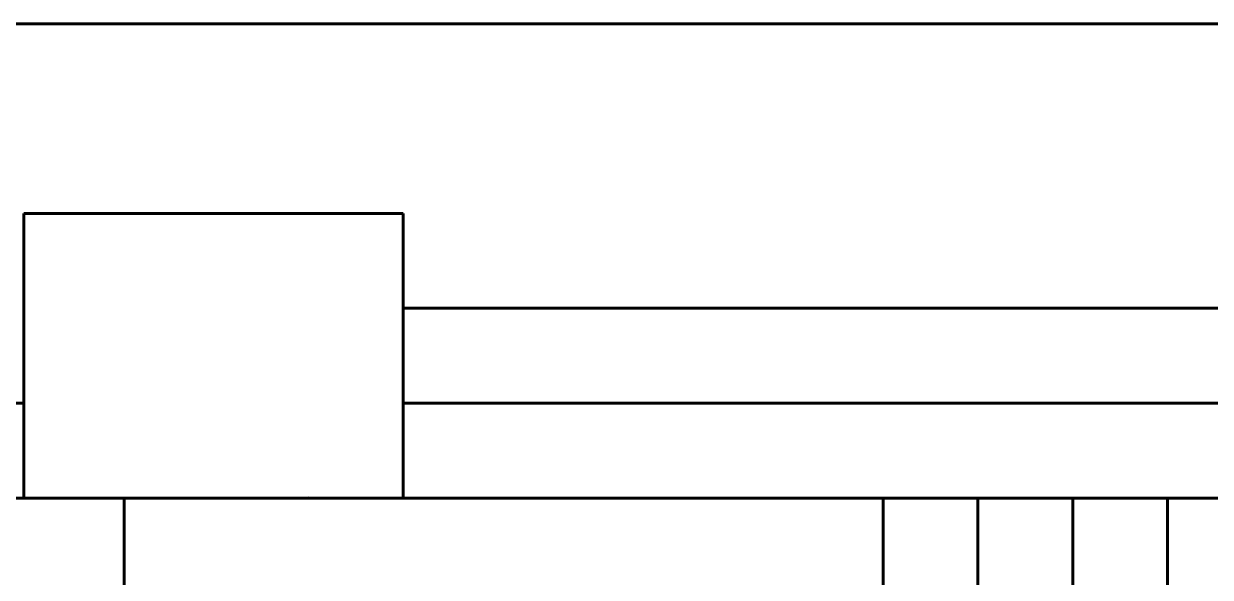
# Model space of a CAD drawing. Extents: x 0 to 297, y 0 to 292.
# Drawn here: x 141.35 to 147.6, y 113.19 to 116.11 of the extents above; entities that cross this region are included whole.
import ezdxf

# ---------------------------------------------------------------- set-up
doc = ezdxf.new("R2010")
doc.units = 0
doc.header["$MEASUREMENT"] = 0
doc.linetypes.add('K5LT_BASIC', pattern=[0])
doc.layers.add('Системный слой', color=7, linetype='Continuous')

# ---------------------------------------------------------------- blocks, each defined once
blk = doc.blocks.new('*U')
at = {"layer": 'Системный слой', "linetype": 'K5LT_BASIC', "lineweight": 60}
for p, q in [((143.35, 115.1064), (141.35, 115.1064)), ((141.35, 115.1064), (141.35, 113.6064)), ((143.35, 113.6064), (143.35, 115.1064)), ((141.35, 113.6064), (143.35, 113.6064)), ((145.8789, 109.606), (145.8789, 113.606)), ((145.8789, 113.606), (146.3789, 113.606)), ((146.3789, 109.606), (146.3789, 113.606)), ((146.3789, 113.606), (146.8789, 113.606)), ((146.3789, 113.606), (146.3789, 109.606)), ((146.8789, 109.606), (146.8789, 113.606)), ((146.8789, 113.606), (147.3789, 113.606)), ((146.8789, 113.606), (146.8789, 109.606)), ((147.3789, 109.606), (147.3789, 113.606)), ((147.3789, 113.606), (147.8789, 113.606)), ((147.3789, 113.606), (147.3789, 109.606))]:
    blk.add_line(p, q, dxfattribs=at)

msp = doc.modelspace()

# ---------------------------------------------------------------- linework, layer by layer
at = {"layer": 'Системный слой', "linetype": 'K5LT_BASIC', "lineweight": 60}
for p, q in [((191.35, 116.1064), (109.3503, 116.1064)), ((141.35, 115.1064), (141.35, 113.6064)), ((143.35, 115.1064), (141.35, 115.1064)), ((141.35, 113.6064), (141.35, 115.1064)), ((141.35, 115.1064), (141.35, 113.6064)), ((141.35, 115.1064), (143.35, 115.1064)), ((143.35, 115.1064), (143.35, 113.6064)), ((143.35, 115.1064), (143.35, 113.6064)), ((143.35, 115.1064), (143.35, 113.6064)), ((149.3497, 114.6066), (143.35, 114.6066)), ((141.35, 114.1064), (135.35, 114.1064)), ((149.35, 114.1064), (143.35, 114.1064)), ((148.879, 113.6064), (133.879, 113.6064)), ((141.35, 113.6064), (143.35, 113.6064)), ((141.35, 113.6064), (143.35, 113.6064)), ((143.35, 113.6064), (141.35, 113.6064)), ((141.35, 113.6064), (143.35, 113.6064)), ((142.6, 113.6064), (141.85, 113.6064)), ((142.6, 113.6064), (141.85, 113.6064)), ((141.8789, 99.606), (141.8789, 113.6064)), ((142.8503, 113.6068), (143.35, 113.6064)), ((145.8789, 109.606), (145.8789, 113.6064)), ((146.3789, 109.606), (146.3789, 113.606)), ((146.8789, 109.606), (146.8789, 113.606)), ((147.3789, 109.606), (147.3789, 113.606))]:
    msp.add_line(p, q, dxfattribs=at)

# ---------------------------------------------------------------- block references
at = {"layer": 'Системный слой'}
msp.add_blockref('*U', (0, 0), dxfattribs=at)
msp.add_blockref('*U', (0, 0), dxfattribs=at)
msp.add_blockref('*U', (0, 0), dxfattribs=at)
msp.add_blockref('*U', (0, 0), dxfattribs=at)
msp.add_blockref('*U', (0, 0), dxfattribs=at)
msp.add_blockref('*U', (0, 0), dxfattribs=at)
msp.add_blockref('*U', (0, 0), dxfattribs=at)
msp.add_blockref('*U', (0, 0), dxfattribs=at)
msp.add_blockref('*U', (0, 0), dxfattribs=at)
msp.add_blockref('*U', (0, 0), dxfattribs=at)
msp.add_blockref('*U', (0, 0), dxfattribs=at)
msp.add_blockref('*U', (0, 0), dxfattribs=at)
msp.add_blockref('*U', (0, 0), dxfattribs=at)
msp.add_blockref('*U', (0, 0), dxfattribs=at)
msp.add_blockref('*U', (0, 0), dxfattribs=at)
msp.add_blockref('*U', (0, 0), dxfattribs=at)
msp.add_blockref('*U', (0, 0), dxfattribs=at)
msp.add_blockref('*U', (0, 0), dxfattribs=at)
msp.add_blockref('*U', (0, 0), dxfattribs=at)
msp.add_blockref('*U', (0, 0), dxfattribs=at)
msp.add_blockref('*U', (0, 0), dxfattribs=at)
msp.add_blockref('*U', (0, 0), dxfattribs=at)
msp.add_blockref('*U', (0, 0), dxfattribs=at)
msp.add_blockref('*U', (0, 0), dxfattribs=at)
msp.add_blockref('*U', (0, 0), dxfattribs=at)
msp.add_blockref('*U', (0, 0), dxfattribs=at)
msp.add_blockref('*U', (0, 0), dxfattribs=at)
msp.add_blockref('*U', (0, 0), dxfattribs=at)
msp.add_blockref('*U', (0, 0), dxfattribs=at)
msp.add_blockref('*U', (0, 0), dxfattribs=at)
msp.add_blockref('*U', (0, 0), dxfattribs=at)
msp.add_blockref('*U', (0, 0), dxfattribs=at)
msp.add_blockref('*U', (0, 0), dxfattribs=at)
msp.add_blockref('*U', (0, 0), dxfattribs=at)
msp.add_blockref('*U', (0, 0), dxfattribs=at)
msp.add_blockref('*U', (0, 0), dxfattribs=at)
msp.add_blockref('*U', (0, 0), dxfattribs=at)
msp.add_blockref('*U', (0, 0), dxfattribs=at)
msp.add_blockref('*U', (0, 0), dxfattribs=at)
msp.add_blockref('*U', (0, 0), dxfattribs=at)
msp.add_blockref('*U', (0, 0), dxfattribs=at)
msp.add_blockref('*U', (0, 0), dxfattribs=at)
msp.add_blockref('*U', (0, 0), dxfattribs=at)
msp.add_blockref('*U', (0, 0), dxfattribs=at)
msp.add_blockref('*U', (0, 0), dxfattribs=at)
msp.add_blockref('*U', (0, 0), dxfattribs=at)
msp.add_blockref('*U', (0, 0), dxfattribs=at)
msp.add_blockref('*U', (0, 0), dxfattribs=at)
msp.add_blockref('*U', (0, 0), dxfattribs=at)
msp.add_blockref('*U', (0, 0), dxfattribs=at)
msp.add_blockref('*U', (0, 0), dxfattribs=at)
msp.add_blockref('*U', (0, 0), dxfattribs=at)
msp.add_blockref('*U', (0, 0), dxfattribs=at)
msp.add_blockref('*U', (0, 0), dxfattribs=at)
msp.add_blockref('*U', (0, 0), dxfattribs=at)
msp.add_blockref('*U', (0, 0), dxfattribs=at)
msp.add_blockref('*U', (0, 0), dxfattribs=at)
msp.add_blockref('*U', (0, 0), dxfattribs=at)
msp.add_blockref('*U', (0, 0), dxfattribs=at)
msp.add_blockref('*U', (0, 0), dxfattribs=at)
msp.add_blockref('*U', (0, 0), dxfattribs=at)
msp.add_blockref('*U', (0, 0), dxfattribs=at)
msp.add_blockref('*U', (0, 0), dxfattribs=at)
msp.add_blockref('*U', (0, 0), dxfattribs=at)
msp.add_blockref('*U', (0, 0), dxfattribs=at)
msp.add_blockref('*U', (0, 0), dxfattribs=at)
msp.add_blockref('*U', (0, 0), dxfattribs=at)
msp.add_blockref('*U', (0, 0), dxfattribs=at)
msp.add_blockref('*U', (0, 0), dxfattribs=at)
msp.add_blockref('*U', (0, 0), dxfattribs=at)
msp.add_blockref('*U', (0, 0), dxfattribs=at)
msp.add_blockref('*U', (0, 0), dxfattribs=at)
msp.add_blockref('*U', (0, 0), dxfattribs=at)
msp.add_blockref('*U', (0, 0), dxfattribs=at)
msp.add_blockref('*U', (0, 0), dxfattribs=at)
msp.add_blockref('*U', (0, 0), dxfattribs=at)
msp.add_blockref('*U', (0, 0), dxfattribs=at)
msp.add_blockref('*U', (0, 0), dxfattribs=at)
msp.add_blockref('*U', (0, 0), dxfattribs=at)
msp.add_blockref('*U', (0, 0), dxfattribs=at)
msp.add_blockref('*U', (0, 0), dxfattribs=at)
msp.add_blockref('*U', (0, 0), dxfattribs=at)
msp.add_blockref('*U', (0, 0), dxfattribs=at)
msp.add_blockref('*U', (0, 0), dxfattribs=at)
msp.add_blockref('*U', (0, 0), dxfattribs=at)
msp.add_blockref('*U', (0, 0), dxfattribs=at)
msp.add_blockref('*U', (0, 0), dxfattribs=at)
msp.add_blockref('*U', (0, 0), dxfattribs=at)
msp.add_blockref('*U', (0, 0), dxfattribs=at)
msp.add_blockref('*U', (0, 0), dxfattribs=at)
msp.add_blockref('*U', (0, 0), dxfattribs=at)
msp.add_blockref('*U', (0, 0), dxfattribs=at)
msp.add_blockref('*U', (0, 0), dxfattribs=at)
msp.add_blockref('*U', (0, 0), dxfattribs=at)
msp.add_blockref('*U', (0, 0), dxfattribs=at)
msp.add_blockref('*U', (0, 0), dxfattribs=at)
msp.add_blockref('*U', (0, 0), dxfattribs=at)
msp.add_blockref('*U', (0, 0), dxfattribs=at)
msp.add_blockref('*U', (0, 0), dxfattribs=at)
msp.add_blockref('*U', (0, 0), dxfattribs=at)
msp.add_blockref('*U', (0, 0), dxfattribs=at)
msp.add_blockref('*U', (0, 0), dxfattribs=at)
msp.add_blockref('*U', (0, 0), dxfattribs=at)
msp.add_blockref('*U', (0, 0), dxfattribs=at)
msp.add_blockref('*U', (0, 0), dxfattribs=at)
msp.add_blockref('*U', (0, 0), dxfattribs=at)
msp.add_blockref('*U', (0, 0), dxfattribs=at)
msp.add_blockref('*U', (0, 0), dxfattribs=at)
msp.add_blockref('*U', (0, 0), dxfattribs=at)
msp.add_blockref('*U', (0, 0), dxfattribs=at)
msp.add_blockref('*U', (0, 0), dxfattribs=at)
msp.add_blockref('*U', (0, 0), dxfattribs=at)
msp.add_blockref('*U', (0, 0), dxfattribs=at)
msp.add_blockref('*U', (0, 0), dxfattribs=at)
msp.add_blockref('*U', (0, 0), dxfattribs=at)
msp.add_blockref('*U', (0, 0), dxfattribs=at)
msp.add_blockref('*U', (0, 0), dxfattribs=at)
msp.add_blockref('*U', (0, 0), dxfattribs=at)
msp.add_blockref('*U', (0, 0), dxfattribs=at)
msp.add_blockref('*U', (0, 0), dxfattribs=at)
msp.add_blockref('*U', (0, 0), dxfattribs=at)
msp.add_blockref('*U', (0, 0), dxfattribs=at)
msp.add_blockref('*U', (0, 0), dxfattribs=at)
msp.add_blockref('*U', (0, 0), dxfattribs=at)
msp.add_blockref('*U', (0, 0), dxfattribs=at)
msp.add_blockref('*U', (0, 0), dxfattribs=at)
msp.add_blockref('*U', (0, 0), dxfattribs=at)
msp.add_blockref('*U', (0, 0), dxfattribs=at)
msp.add_blockref('*U', (0, 0), dxfattribs=at)
msp.add_blockref('*U', (0, 0), dxfattribs=at)
msp.add_blockref('*U', (0, 0), dxfattribs=at)
msp.add_blockref('*U', (0, 0), dxfattribs=at)
msp.add_blockref('*U', (0, 0), dxfattribs=at)
msp.add_blockref('*U', (0, 0), dxfattribs=at)
msp.add_blockref('*U', (0, 0), dxfattribs=at)
msp.add_blockref('*U', (0, 0), dxfattribs=at)
msp.add_blockref('*U', (0, 0), dxfattribs=at)
msp.add_blockref('*U', (0, 0), dxfattribs=at)
msp.add_blockref('*U', (0, 0), dxfattribs=at)
msp.add_blockref('*U', (0, 0), dxfattribs=at)
msp.add_blockref('*U', (0, 0), dxfattribs=at)
msp.add_blockref('*U', (0, 0), dxfattribs=at)
msp.add_blockref('*U', (0, 0), dxfattribs=at)
msp.add_blockref('*U', (0, 0), dxfattribs=at)
msp.add_blockref('*U', (0, 0), dxfattribs=at)
msp.add_blockref('*U', (0, 0), dxfattribs=at)
msp.add_blockref('*U', (0, 0), dxfattribs=at)
msp.add_blockref('*U', (0, 0), dxfattribs=at)
msp.add_blockref('*U', (0, 0), dxfattribs=at)
msp.add_blockref('*U', (0, 0), dxfattribs=at)
msp.add_blockref('*U', (0, 0), dxfattribs=at)
msp.add_blockref('*U', (0, 0), dxfattribs=at)
msp.add_blockref('*U', (0, 0), dxfattribs=at)
msp.add_blockref('*U', (0, 0), dxfattribs=at)
msp.add_blockref('*U', (0, 0), dxfattribs=at)
msp.add_blockref('*U', (0, 0), dxfattribs=at)
msp.add_blockref('*U', (0, 0), dxfattribs=at)
msp.add_blockref('*U', (0, 0), dxfattribs=at)
msp.add_blockref('*U', (0, 0), dxfattribs=at)
msp.add_blockref('*U', (0, 0), dxfattribs=at)
msp.add_blockref('*U', (0, 0), dxfattribs=at)
msp.add_blockref('*U', (0, 0), dxfattribs=at)
msp.add_blockref('*U', (0, 0), dxfattribs=at)
msp.add_blockref('*U', (0, 0), dxfattribs=at)
msp.add_blockref('*U', (0, 0), dxfattribs=at)
msp.add_blockref('*U', (0, 0), dxfattribs=at)
msp.add_blockref('*U', (0, 0), dxfattribs=at)
msp.add_blockref('*U', (0, 0), dxfattribs=at)
msp.add_blockref('*U', (0, 0), dxfattribs=at)
msp.add_blockref('*U', (0, 0), dxfattribs=at)
msp.add_blockref('*U', (0, 0), dxfattribs=at)
msp.add_blockref('*U', (0, 0), dxfattribs=at)
msp.add_blockref('*U', (0, 0), dxfattribs=at)
msp.add_blockref('*U', (0, 0), dxfattribs=at)
msp.add_blockref('*U', (0, 0), dxfattribs=at)
msp.add_blockref('*U', (0, 0), dxfattribs=at)
msp.add_blockref('*U', (0, 0), dxfattribs=at)
msp.add_blockref('*U', (0, 0), dxfattribs=at)
msp.add_blockref('*U', (0, 0), dxfattribs=at)
msp.add_blockref('*U', (0, 0), dxfattribs=at)
msp.add_blockref('*U', (0, 0), dxfattribs=at)
msp.add_blockref('*U', (0, 0), dxfattribs=at)
msp.add_blockref('*U', (0, 0), dxfattribs=at)
msp.add_blockref('*U', (0, 0), dxfattribs=at)
msp.add_blockref('*U', (0, 0), dxfattribs=at)
msp.add_blockref('*U', (0, 0), dxfattribs=at)
msp.add_blockref('*U', (0, 0), dxfattribs=at)
msp.add_blockref('*U', (0, 0), dxfattribs=at)
msp.add_blockref('*U', (0, 0), dxfattribs=at)
msp.add_blockref('*U', (0, 0), dxfattribs=at)
msp.add_blockref('*U', (0, 0), dxfattribs=at)
msp.add_blockref('*U', (0, 0), dxfattribs=at)
msp.add_blockref('*U', (0, 0), dxfattribs=at)
msp.add_blockref('*U', (0, 0), dxfattribs=at)
msp.add_blockref('*U', (0, 0), dxfattribs=at)
msp.add_blockref('*U', (0, 0), dxfattribs=at)
msp.add_blockref('*U', (0, 0), dxfattribs=at)
msp.add_blockref('*U', (0, 0), dxfattribs=at)
msp.add_blockref('*U', (0, 0), dxfattribs=at)
msp.add_blockref('*U', (0, 0), dxfattribs=at)
msp.add_blockref('*U', (0, 0), dxfattribs=at)
msp.add_blockref('*U', (0, 0), dxfattribs=at)
msp.add_blockref('*U', (0, 0), dxfattribs=at)
msp.add_blockref('*U', (0, 0), dxfattribs=at)
msp.add_blockref('*U', (0, 0), dxfattribs=at)
msp.add_blockref('*U', (0, 0), dxfattribs=at)
msp.add_blockref('*U', (0, 0), dxfattribs=at)
msp.add_blockref('*U', (0, 0), dxfattribs=at)
msp.add_blockref('*U', (0, 0), dxfattribs=at)
msp.add_blockref('*U', (0, 0), dxfattribs=at)
msp.add_blockref('*U', (0, 0), dxfattribs=at)
msp.add_blockref('*U', (0, 0), dxfattribs=at)
msp.add_blockref('*U', (0, 0), dxfattribs=at)
msp.add_blockref('*U', (0, 0), dxfattribs=at)
msp.add_blockref('*U', (0, 0), dxfattribs=at)
msp.add_blockref('*U', (0, 0), dxfattribs=at)
msp.add_blockref('*U', (0, 0), dxfattribs=at)
msp.add_blockref('*U', (0, 0), dxfattribs=at)
msp.add_blockref('*U', (0, 0), dxfattribs=at)
msp.add_blockref('*U', (0, 0), dxfattribs=at)
msp.add_blockref('*U', (0, 0), dxfattribs=at)
msp.add_blockref('*U', (0, 0), dxfattribs=at)
msp.add_blockref('*U', (0, 0), dxfattribs=at)
msp.add_blockref('*U', (0, 0), dxfattribs=at)
msp.add_blockref('*U', (0, 0), dxfattribs=at)
msp.add_blockref('*U', (0, 0), dxfattribs=at)
msp.add_blockref('*U', (0, 0), dxfattribs=at)
msp.add_blockref('*U', (0, 0), dxfattribs=at)
msp.add_blockref('*U', (0, 0), dxfattribs=at)
msp.add_blockref('*U', (0, 0), dxfattribs=at)
msp.add_blockref('*U', (0, 0), dxfattribs=at)
msp.add_blockref('*U', (0, 0), dxfattribs=at)
msp.add_blockref('*U', (0, 0), dxfattribs=at)
msp.add_blockref('*U', (0, 0), dxfattribs=at)
msp.add_blockref('*U', (0, 0), dxfattribs=at)
msp.add_blockref('*U', (0, 0), dxfattribs=at)
msp.add_blockref('*U', (0, 0), dxfattribs=at)
msp.add_blockref('*U', (0, 0), dxfattribs=at)
msp.add_blockref('*U', (0, 0), dxfattribs=at)
msp.add_blockref('*U', (0, 0), dxfattribs=at)
msp.add_blockref('*U', (0, 0), dxfattribs=at)
msp.add_blockref('*U', (0, 0), dxfattribs=at)
msp.add_blockref('*U', (0, 0), dxfattribs=at)
msp.add_blockref('*U', (0, 0), dxfattribs=at)
msp.add_blockref('*U', (0, 0), dxfattribs=at)
msp.add_blockref('*U', (0, 0), dxfattribs=at)
msp.add_blockref('*U', (0, 0), dxfattribs=at)
msp.add_blockref('*U', (0, 0), dxfattribs=at)
msp.add_blockref('*U', (0, 0), dxfattribs=at)
msp.add_blockref('*U', (0, 0), dxfattribs=at)
msp.add_blockref('*U', (0, 0), dxfattribs=at)
msp.add_blockref('*U', (0, 0), dxfattribs=at)
msp.add_blockref('*U', (0, 0), dxfattribs=at)
msp.add_blockref('*U', (0, 0), dxfattribs=at)
msp.add_blockref('*U', (0, 0), dxfattribs=at)
msp.add_blockref('*U', (0, 0), dxfattribs=at)
msp.add_blockref('*U', (0, 0), dxfattribs=at)
msp.add_blockref('*U', (0, 0), dxfattribs=at)
msp.add_blockref('*U', (0, 0), dxfattribs=at)
msp.add_blockref('*U', (0, 0), dxfattribs=at)
msp.add_blockref('*U', (0, 0), dxfattribs=at)
msp.add_blockref('*U', (0, 0), dxfattribs=at)
msp.add_blockref('*U', (0, 0), dxfattribs=at)
msp.add_blockref('*U', (0, 0), dxfattribs=at)
msp.add_blockref('*U', (0, 0), dxfattribs=at)
msp.add_blockref('*U', (0, 0), dxfattribs=at)
msp.add_blockref('*U', (0, 0), dxfattribs=at)
msp.add_blockref('*U', (0, 0), dxfattribs=at)
msp.add_blockref('*U', (0, 0), dxfattribs=at)
msp.add_blockref('*U', (0, 0), dxfattribs=at)
msp.add_blockref('*U', (0, 0), dxfattribs=at)
msp.add_blockref('*U', (0, 0), dxfattribs=at)
msp.add_blockref('*U', (0, 0), dxfattribs=at)
msp.add_blockref('*U', (0, 0), dxfattribs=at)
msp.add_blockref('*U', (0, 0), dxfattribs=at)
msp.add_blockref('*U', (0, 0), dxfattribs=at)
msp.add_blockref('*U', (0, 0), dxfattribs=at)
msp.add_blockref('*U', (0, 0), dxfattribs=at)
msp.add_blockref('*U', (0, 0), dxfattribs=at)
msp.add_blockref('*U', (0, 0), dxfattribs=at)
msp.add_blockref('*U', (0, 0), dxfattribs=at)
msp.add_blockref('*U', (0, 0), dxfattribs=at)
msp.add_blockref('*U', (0, 0), dxfattribs=at)
msp.add_blockref('*U', (0, 0), dxfattribs=at)
msp.add_blockref('*U', (0, 0), dxfattribs=at)
msp.add_blockref('*U', (0, 0), dxfattribs=at)
msp.add_blockref('*U', (0, 0), dxfattribs=at)
msp.add_blockref('*U', (0, 0), dxfattribs=at)
msp.add_blockref('*U', (0, 0), dxfattribs=at)
msp.add_blockref('*U', (0, 0), dxfattribs=at)
msp.add_blockref('*U', (0, 0), dxfattribs=at)
msp.add_blockref('*U', (0, 0), dxfattribs=at)
msp.add_blockref('*U', (0, 0), dxfattribs=at)
msp.add_blockref('*U', (0, 0), dxfattribs=at)
msp.add_blockref('*U', (0, 0), dxfattribs=at)
msp.add_blockref('*U', (0, 0), dxfattribs=at)
msp.add_blockref('*U', (0, 0), dxfattribs=at)
msp.add_blockref('*U', (0, 0), dxfattribs=at)
msp.add_blockref('*U', (0, 0), dxfattribs=at)
msp.add_blockref('*U', (0, 0), dxfattribs=at)
msp.add_blockref('*U', (0, 0), dxfattribs=at)
msp.add_blockref('*U', (0, 0), dxfattribs=at)
msp.add_blockref('*U', (0, 0), dxfattribs=at)
msp.add_blockref('*U', (0, 0), dxfattribs=at)
msp.add_blockref('*U', (0, 0), dxfattribs=at)

doc.saveas('drawing.dxf')
